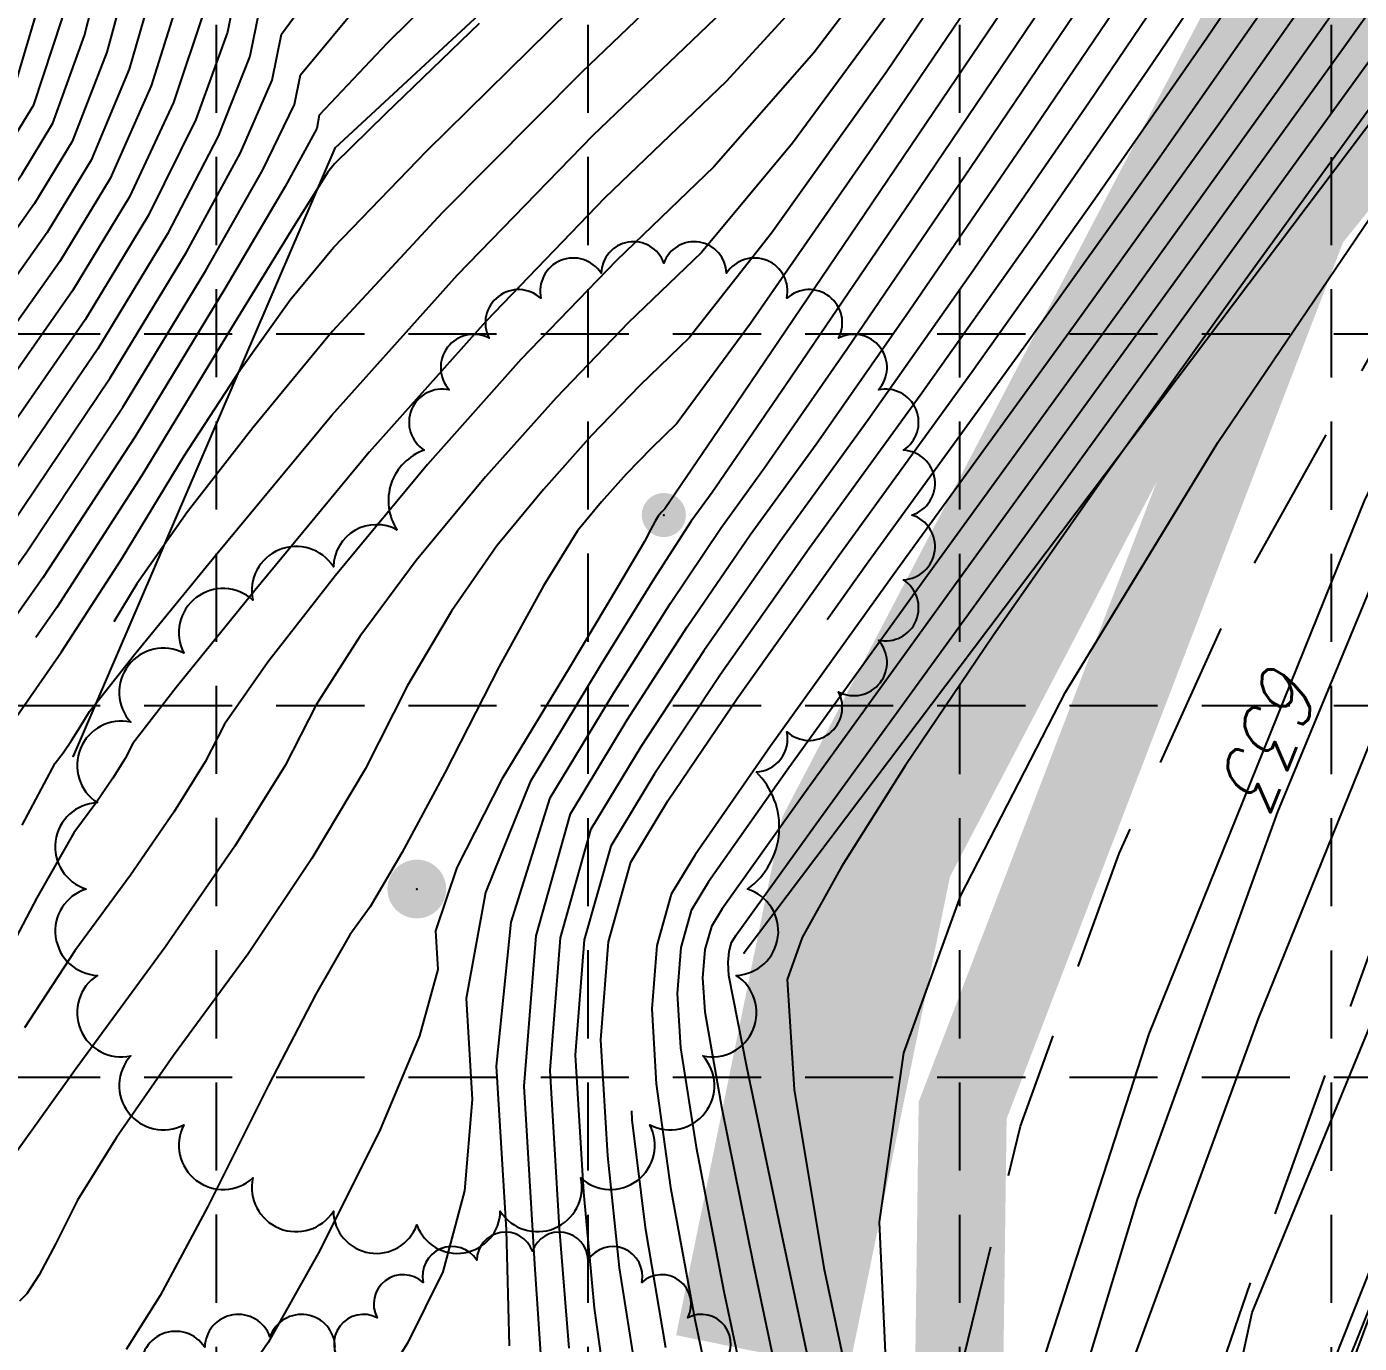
# Model space of a CAD drawing. Header units: feet. Extents: x 4829 to 5337, y 4560 to 5371.
# Drawn here: x 5000.66 to 5046.02, y 5171.52 to 5216.34 of the extents above; entities that cross this region are included whole.
import ezdxf
from ezdxf.enums import TextEntityAlignment as Align

# ---------------------------------------------------------------- set-up
doc = ezdxf.new("R2010")
doc.units = ezdxf.units.FT
doc.header["$LTSCALE"] = 20
doc.header["$MEASUREMENT"] = 0
doc.header["$PDSIZE"] = 0.5
doc.linetypes.add('HIDDEN', pattern=[0.375, 0.25, -0.125])
doc.linetypes.add('Prop.Base$0$DASHED', pattern=[0.8, 0.75, -0.05])
for name, color, linetype in [('CONST-ENTRANCE', 3, 'CONTINUOUS'), ('EC', 43, 'CONTINUOUS'), ('GRID', 254, 'HIDDEN'), ('PC', 80, 'CONTINUOUS'), ('Prop.Base$0$FENCE', 242, 'Prop.Base$0$DASHED'), ('Prop.Base$0$FTB', 202, 'Prop.Base$0$DASHED'), ('Prop.Base$0$PPVMT-PS', 2, 'CONTINUOUS'), ('Prop.Base$0$PTgsr2', 5, 'CONTINUOUS'), ('Prop.Base$0$TREE', 72, 'CONTINUOUS'), ('Prop.Base$0$TREET', 23, 'CONTINUOUS')]:
    doc.layers.add(name, color=color, linetype=linetype)
doc.styles.add('S100', font='romans.shx', dxfattribs={"width": 0.9, "oblique": 20, "height": 2})
doc.linetypes.add('Prop.Base$0$BWF', pattern='A,0.9,-0.05,[135,ltypeshp.shx,S=0.03,R=0,X=0,Y=0],-0.05', length=1)

# ---------------------------------------------------------------- blocks, each defined once
blk = doc.blocks.new('Prop.Base$0$treet')
at = {"layer": 'Prop.Base$0$TREET', "const_width": 0.5}
blk.add_lwpolyline([(-0.25, 0, 1), (0.25, 0, 1)], format="xyb", close=True, dxfattribs=at)

msp = doc.modelspace()

# ---------------------------------------------------------------- linework, layer by layer
at = {"layer": 'CONST-ENTRANCE', "color": 1, "linetype": 'HIDDEN', "const_width": 6, "flags": 128}
for points in [[(5025.703, 5171.201), (5029.231, 5188.426), (5058.559, 5244.462), (5042.057, 5250.576), (5049.464, 5270.896), (5069.747, 5263.871), (5080.14, 5281.677), (5107.404, 5351.086), (5123.74, 5350.958), (5140.306, 5350.586)], [(5025.703, 5171.201), (5025.703, 5171.201), (5035.494, 5128.241), (5003.458, 5046.681), (5080.709, 5115.036), (5080.298, 5137.1), (5108.98, 5135.019), (5112.912, 5169.699), (5181.842, 5163.456), (5186.005, 5219.407), (5199.19, 5204.379), (5205.521, 5132.306), (5204.179, 5069.432), (5187.796, 5060.265), (5207.707, 5016.248), (5219.311, 5015.54), (5229.782, 5014.854), (5246.805, 5174.533), (5211.768, 5284.814), (5202.628, 5303.52), (5203.064, 5321.574), (5141.594, 5344.855), (5140.306, 5350.586)]]:
    msp.add_lwpolyline(points, dxfattribs=at)
at = {"layer": 'CONST-ENTRANCE', "color": 200, "const_width": 3, "flags": 128}
msp.add_lwpolyline([(5032.34, 5166.067), (5032.516, 5179.455), (5044.149, 5209.756), (5055.904, 5224.336), (5109.04, 5336.43), (5109.04, 5336.43)], dxfattribs=at)
at = {"layer": 'EC', "color": 43, "linetype": 'HIDDEN', "flags": 128}
for points, elevation in [([(4909.021, 5198.63), (4904.544, 5162.861), (4903.529, 5150.355), (4903.738, 5143.23), (4905.17, 5141.483), (4905.343, 5140.204), (4904.257, 5139.39), (4901.912, 5139.043), (4899.892, 5137.295), (4898.196, 5134.145), (4896.825, 5129.594), (4900.782, 5113.138), (4910.067, 5084.779), (4924.681, 5044.515), (4935.843, 5017.48), (4943.553, 5003.673), (4947.81, 5003.095), (4951.526, 5005.148), (4954.7, 5009.832), (4957.333, 5017.148), (4959.378, 5022.094), (4960.837, 5024.67), (4961.709, 5024.877), (4962.507, 5024.262), (4963.231, 5022.824), (4963.881, 5020.564), (4964.201, 5020.07), (4964.193, 5021.343), (4963.855, 5024.382), (4963.687, 5027.054), (4963.69, 5029.359), (4963.863, 5031.298), (4964.532, 5033.317), (4965.696, 5035.418), (4967.357, 5037.6), (4968.569, 5039.687), (4969.335, 5041.68), (4969.653, 5043.578), (4970.41, 5045.671), (4971.606, 5047.958), (4973.242, 5050.441), (4974.529, 5053.407), (4975.469, 5056.858), (4976.06, 5060.794), (4976.923, 5064.736), (4978.057, 5068.684), (4979.463, 5072.639), (4980.456, 5075.513), (4981.036, 5077.306), (4981.203, 5078.018), (4981.454, 5079.638), (4981.791, 5082.166), (4982.212, 5085.602), (4982.978, 5090.577), (4984.09, 5097.091), (4985.546, 5105.143), (4986.665, 5111.268), (4987.448, 5115.466), (4987.893, 5117.736), (4988.262, 5119.363), (4988.555, 5120.348), (4988.773, 5120.689), (4989.029, 5121.055), (4989.326, 5121.445), (4989.662, 5121.86), (4989.662, 5121.86), (4993.451, 5124.095), (5000.693, 5128.149), (5011.388, 5134.024), (5018.662, 5137.926), (5022.513, 5139.856), (5022.942, 5139.814), (5023.379, 5140.452), (5023.824, 5141.771), (5024.278, 5143.771), (5024.859, 5144.983), (5025.566, 5145.406), (5026.399, 5145.04), (5027.09, 5144.883), (5027.639, 5144.934), (5028.045, 5145.194), (5028.404, 5145.369), (5028.715, 5145.461), (5028.98, 5145.469), (5029.286, 5145.602), (5029.634, 5145.862), (5030.024, 5146.248), (5030.314, 5146.527), (5030.506, 5146.699), (5030.598, 5146.764), (5030.674, 5146.833), (5030.732, 5146.907), (5030.774, 5146.985), (5031, 5147.171), (5031.408, 5147.463), (5032, 5147.862), (5032.711, 5148.485), (5033.54, 5149.333), (5034.488, 5150.405), (5034.889, 5151.289), (5034.743, 5151.984), (5034.049, 5152.491), (5033.677, 5153.088), (5033.625, 5153.777), (5033.893, 5154.555), (5033.735, 5156.664), (5033.15, 5160.104), (5032.138, 5164.875), (5032.583, 5171.146), (5034.485, 5178.919), (5037.846, 5188.193), (5041.801, 5196.91), (5046.352, 5205.07), (5051.498, 5212.672), (5055.843, 5219.422), (5059.386, 5225.32), (5062.126, 5230.365), (5065.036, 5235.886), (5068.116, 5241.883), (5071.366, 5248.356), (5073.818, 5253.193), (5075.47, 5256.394), (5076.325, 5257.96), (5077.482, 5260.083), (5078.941, 5262.765), (5080.702, 5266.005), (5081.992, 5268.266), (5082.812, 5269.548), (5083.16, 5269.851), (5083.566, 5270.288), (5083.566, 5270.288), (5084.03, 5270.859), (5084.552, 5271.564), (5084.978, 5272.135), (5085.31, 5272.573), (5085.546, 5272.877), (5086.838, 5275.702), (5089.188, 5281.046), (5092.594, 5288.91), (5095.134, 5294.698), (5096.808, 5298.41), (5097.617, 5300.045), (5098.341, 5301.4), (5098.98, 5302.474), (5099.535, 5303.266), (5100.494, 5304.202), (5101.858, 5305.279), (5103.627, 5306.499), (5105.469, 5307.669), (5107.384, 5308.79), (5109.373, 5309.861), (5110.664, 5310.233), (5111.256, 5309.907), (5111.149, 5308.883), (5110.881, 5307.543), (5110.452, 5305.886), (5109.861, 5303.913), (5109.906, 5302.805), (5110.587, 5302.562), (5111.903, 5303.182), (5112.569, 5303.085), (5112.585, 5302.268), (5111.951, 5300.733), (5115.011, 5299.439), (5121.766, 5298.385), (5132.215, 5297.572), (5139.895, 5296.919), (5144.806, 5296.426), (5146.948, 5296.093), (5148.873, 5296.114), (5150.581, 5296.487), (5152.072, 5297.213), (5155.289, 5297.63), (5160.231, 5297.736), (5166.899, 5297.533), (5171.294, 5296.654), (5173.416, 5295.098), (5173.266, 5292.865), (5173.447, 5292.059), (5173.961, 5292.679), (5174.807, 5294.725), (5176.017, 5296.462), (5177.591, 5297.89), (5179.53, 5299.01), (5180.516, 5300.352), (5180.55, 5301.917), (5179.632, 5303.705), (5178.453, 5306.716), (5177.015, 5310.95), (5175.316, 5316.408), (5176.001, 5319.116), (5179.07, 5319.074), (5184.523, 5316.283), (5188.524, 5314.452), (5191.075, 5313.581), (5191.075, 5313.581), (5192.175, 5313.671), (5193.321, 5312.887), (5194.514, 5311.23), (5195.753, 5308.699), (5196.807, 5306.889), (5197.675, 5305.799), (5198.358, 5305.431), (5199.108, 5304.943), (5199.926, 5304.336), (5200.811, 5303.609), (5201.441, 5303.282), (5201.815, 5303.353), (5202.051, 5304.295)], 632.5), ([(4904.914, 5192.591), (4901.021, 5161.486), (4900.138, 5150.612), (4900.32, 5144.416), (4901.565, 5142.897), (4901.715, 5141.784), (4900.771, 5141.077), (4898.732, 5140.775), (4896.975, 5139.255), (4895.501, 5136.516), (4894.308, 5132.558), (4898.696, 5115.641), (4908.663, 5085.765), (4924.21, 5042.929), (4936.085, 5014.167), (4944.287, 4999.479), (4948.817, 4998.864), (4952.77, 5001.048), (4956.147, 5006.031), (4958.947, 5013.814), (4961.003, 5019.047), (4962.313, 5021.731), (4962.878, 5021.865), (4963.485, 5021.154), (4964.133, 5019.598), (4964.823, 5017.197), (4965.163, 5016.673), (4965.154, 5018.025), (4964.795, 5021.253), (4964.597, 5023.861), (4964.558, 5025.847), (4964.68, 5027.214), (4965.471, 5029.056), (4966.929, 5031.375), (4969.056, 5034.17), (4970.609, 5036.843), (4971.59, 5039.396), (4971.997, 5041.827), (4972.967, 5044.507), (4974.499, 5047.437), (4976.594, 5050.617), (4978.079, 5053.33), (4978.956, 5055.577), (4979.224, 5057.357), (4979.654, 5059.253), (4980.247, 5061.265), (4981.003, 5063.392), (4981.739, 5065.628), (4982.455, 5067.971), (4983.151, 5070.423), (4983.686, 5072.362), (4984.059, 5073.789), (4984.271, 5074.704), (4984.433, 5075.565), (4984.545, 5076.372), (4984.608, 5077.126), (4984.765, 5078.564), (4985.015, 5080.685), (4985.359, 5083.491), (4986.06, 5087.97), (4987.118, 5094.122), (4988.534, 5101.948), (4989.539, 5107.083), (4990.134, 5109.527), (4990.319, 5109.28), (4990.319, 5109.28), (4990.607, 5109.479), (4990.999, 5110.125), (4991.493, 5111.218), (4992.98, 5113.231), (4995.459, 5116.164), (4998.931, 5120.018), (5003.879, 5124.038), (5010.304, 5128.223), (5018.206, 5132.573), (5023.458, 5135.825), (5026.061, 5137.979), (5026.015, 5139.036), (5025.965, 5139.956), (5025.912, 5140.741), (5025.855, 5141.39), (5025.864, 5142.028), (5025.939, 5142.656), (5026.079, 5143.272), (5026.234, 5143.656), (5026.403, 5143.807), (5026.588, 5143.727), (5026.741, 5143.692), (5026.862, 5143.703), (5026.952, 5143.76), (5027.271, 5143.806), (5027.819, 5143.841), (5028.596, 5143.864), (5029.182, 5143.947), (5029.578, 5144.089), (5029.782, 5144.292), (5030.169, 5144.603), (5030.737, 5145.021), (5031.486, 5145.546), (5032.099, 5146.109), (5032.576, 5146.709), (5032.916, 5147.345), (5033.186, 5147.798), (5033.385, 5148.068), (5033.514, 5148.155), (5034.005, 5148.671), (5034.858, 5149.616), (5036.074, 5150.991), (5036.827, 5151.949), (5037.119, 5152.49), (5036.949, 5152.614), (5036.858, 5152.76), (5036.845, 5152.929), (5036.911, 5153.12), (5036.872, 5153.637), (5036.728, 5154.48), (5036.48, 5155.649), (5038.382, 5162.133), (5042.432, 5173.931), (5048.633, 5191.045), (5053.371, 5203.347), (5056.647, 5210.838), (5058.462, 5213.519), (5059.994, 5215.899), (5061.243, 5217.978), (5062.209, 5219.757), (5064.322, 5223.868), (5067.581, 5230.31), (5071.986, 5239.085), (5075.101, 5245.267), (5075.101, 5245.267), (5076.925, 5248.856), (5077.458, 5249.851), (5078.346, 5251.631), (5079.588, 5254.193), (5081.184, 5257.54), (5082.269, 5259.788), (5082.84, 5260.936), (5082.9, 5260.986), (5083.033, 5261.1), (5083.237, 5261.279), (5083.515, 5261.523), (5084.805, 5262.448), (5087.108, 5264.055), (5090.424, 5266.342), (5092.726, 5267.916), (5094.014, 5268.777), (5094.287, 5268.924), (5094.465, 5268.976), (5094.546, 5268.931), (5094.532, 5268.79), (5094.089, 5267.248), (5093.217, 5264.305), (5091.918, 5259.961), (5091.25, 5257.159), (5091.215, 5255.899), (5091.813, 5256.181), (5092.036, 5255.945), (5091.885, 5255.191), (5091.36, 5253.919), (5093.485, 5252.879), (5098.26, 5252.069), (5105.685, 5251.49), (5105.685, 5251.49), (5111.724, 5250.84), (5116.376, 5250.119), (5119.642, 5249.327), (5123.251, 5249.251), (5127.204, 5249.889), (5131.5, 5251.242), (5134.945, 5252.114), (5137.54, 5252.504), (5139.285, 5252.413), (5142.61, 5253.364), (5147.517, 5255.358), (5154.005, 5258.394), (5159.503, 5260.84), (5164.01, 5262.695), (5167.528, 5263.958), (5170.455, 5264.656), (5172.79, 5264.786), (5174.534, 5264.35), (5178.485, 5265.706), (5184.643, 5268.854), (5193.008, 5273.794), (5198.789, 5277.262), (5201.986, 5279.259), (5202.6, 5279.784), (5203.26, 5280.257), (5203.968, 5280.678), (5204.722, 5281.047), (5205.257, 5281.293), (5205.572, 5281.416), (5205.668, 5281.415), (5206.303, 5281.103), (5207.478, 5280.48), (5210.905, 5278.611)], 633.5)]:
    msp.add_lwpolyline(points, dxfattribs=dict(at, elevation=elevation))
at = {"layer": 'EC', "color": 5, "flags": 128}
for points, elevation in [([(4967.398, 5170.757), (4972.737, 5178.698), (4981.446, 5189.678), (4988.236, 5198.288), (4993.108, 5204.529), (4996.062, 5208.4), (4998.238, 5211.321), (4999.634, 5213.291), (5000.252, 5214.31), (5001.103, 5217.182), (5002.187, 5221.907), (5003.504, 5228.484), (5004.556, 5233.036), (5005.341, 5235.561), (5005.861, 5236.059), (5006.232, 5236.418), (5006.454, 5236.637), (5006.527, 5236.716), (5012.411, 5241.558), (5024.108, 5251.161), (5041.617, 5265.527)], 615), ([(4969.069, 5171.334), (4973.325, 5177.665), (4980.268, 5186.418), (4986.231, 5194.003), (4991.216, 5200.42), (4995.221, 5205.67), (4998.17, 5209.63), (5000.064, 5212.301), (5000.902, 5213.682), (5001.862, 5216.611), (5002.945, 5221.085), (5004.151, 5227.106), (5005.316, 5231.467), (5006.442, 5234.168), (5007.527, 5235.208), (5008.301, 5235.956), (5008.764, 5236.414), (5008.916, 5236.58), (5014.288, 5241.015), (5024.881, 5249.719), (5040.694, 5262.693)], 615.5), ([(4974.76, 5177.7), (4979.09, 5183.158), (4984.226, 5189.718), (4989.323, 5196.312), (4994.379, 5202.939), (4998.103, 5207.939), (5000.494, 5211.311), (5001.552, 5213.055), (5002.622, 5216.04), (5003.704, 5220.264), (5004.798, 5225.728), (5006.077, 5229.898), (5007.542, 5232.774), (5009.192, 5234.356), (5010.37, 5235.495), (5011.074, 5236.19), (5011.305, 5236.443), (5016.164, 5240.472), (5025.653, 5248.277), (5039.77, 5259.86)], 616), ([(5038.846, 5257.027), (5026.425, 5246.836), (5018.041, 5239.929), (5013.694, 5236.306), (5013.384, 5235.967), (5012.438, 5235.033), (5010.858, 5233.505), (5008.643, 5231.381), (5006.838, 5228.329), (5005.444, 5224.35), (5004.462, 5219.442), (5003.381, 5215.469), (5002.201, 5212.428), (5000.924, 5210.321), (4998.036, 5206.248), (4993.538, 5200.209), (4987.43, 5192.203), (4982.221, 5185.433), (4977.912, 5179.899), (4974.502, 5175.6), (4972.411, 5172.49), (4971.64, 5170.57)], 616.5)]:
    msp.add_lwpolyline(points, dxfattribs=dict(at, elevation=elevation))
at = {"layer": 'EC', "color": 43, "flags": 128}
for points, elevation in [([(4996.938, 5193.272), (5000.662, 5198.47), (5003.933, 5203.393), (5006.75, 5208.038), (5008.696, 5211.472), (5009.769, 5213.693), (5009.972, 5214.703), (5012.164, 5217.348), (5016.346, 5221.628), (5022.518, 5227.544), (5026.92, 5231.803), (5029.553, 5234.404), (5029.553, 5234.404), (5030.417, 5235.347), (5031.176, 5236.127), (5031.831, 5236.742), (5032.382, 5237.194), (5032.908, 5237.652), (5033.411, 5238.115), (5033.89, 5238.585), (5038.199, 5243.126), (5046.338, 5251.738), (5058.308, 5264.422)], 620), ([(5057.768, 5262.747), (5045.428, 5249.672), (5037.198, 5240.904), (5033.078, 5236.445), (5033.069, 5236.294), (5033.008, 5236.062), (5032.898, 5235.749), (5032.737, 5235.354), (5032.446, 5234.89), (5032.024, 5234.356), (5031.472, 5233.753), (5028.859, 5231.199), (5024.183, 5226.693), (5017.446, 5220.235), (5012.924, 5215.779), (5010.618, 5213.324), (5010.528, 5212.872), (5009.455, 5210.901), (5007.4, 5207.411), (5004.363, 5202.403), (5001.206, 5197.58), (4997.93, 5192.943)], 620.5), ([(5058.917, 5260.659), (5048.237, 5249.343), (5041.1, 5241.525), (5037.504, 5237.205), (5037.451, 5236.384), (5037.293, 5235.537), (5037.031, 5234.663), (5036.664, 5233.764), (5036.299, 5233.063), (5035.934, 5232.563), (5035.571, 5232.262), (5034.867, 5231.378), (5033.822, 5229.911), (5032.436, 5227.862), (5029.594, 5224.655), (5025.296, 5220.293), (5019.543, 5214.774), (5014.802, 5209.999), (5011.071, 5205.97), (5008.352, 5202.685), (5006.131, 5199.822), (5004.407, 5197.38), (5003.618, 5196.078)], 622), ([(5045.637, 5258.868), (5036.999, 5251.36), (5027.97, 5243.952), (5021.794, 5238.842), (5018.472, 5236.032), (5018.004, 5235.52), (5016.576, 5234.11), (5014.189, 5231.802), (5010.843, 5228.594), (5008.36, 5225.192), (5006.738, 5221.593), (5005.978, 5217.8), (5004.899, 5214.327), (5003.501, 5211.174), (5001.784, 5208.342), (4997.944, 5202.922)], 617.5), ([(5000.119, 5199.361), (5003.503, 5204.382), (5006.1, 5208.665), (5007.936, 5212.043), (5009.011, 5214.514), (5009.325, 5216.081), (5011.403, 5218.916), (5015.245, 5223.021), (5020.852, 5228.396), (5024.851, 5232.264), (5027.243, 5234.627), (5028.028, 5235.484), (5029.3, 5236.67), (5031.059, 5238.184), (5033.305, 5240.027), (5035.454, 5241.895), (5037.505, 5243.787), (5039.459, 5245.704), (5043.988, 5250.401), (5051.091, 5257.877)], 619.5), ([(5067.15, 5256.154), (5064.279, 5250.914), (5061.347, 5247.808), (5059.337, 5244.868), (5058.247, 5242.095), (5058.078, 5239.49), (5057.609, 5237.064), (5056.84, 5234.819), (5055.772, 5232.754), (5054.39, 5230.823), (5052.696, 5229.026), (5050.688, 5227.361), (5048.376, 5224.813), (5045.761, 5221.382), (5042.843, 5217.067), (5039.126, 5211.75), (5034.612, 5205.431), (5029.299, 5198.111), (5027.904, 5196.155)], 629), ([(5077.876, 5256.054), (5074.336, 5249.019), (5069.179, 5238.746), (5065.122, 5230.76), (5062.168, 5225.061), (5060.314, 5221.649), (5057.918, 5217.66), (5054.98, 5213.095), (5051.5, 5207.954), (5047.586, 5200.128), (5043.239, 5189.619), (5038.459, 5176.425), (5035.482, 5166.64)], 633), ([(5045.694, 5255.131), (5040.546, 5250.381), (5035.152, 5245.694), (5029.514, 5241.068), (5025.547, 5237.756), (5023.25, 5235.758), (5022.623, 5235.074), (5020.714, 5233.187), (5017.521, 5230.099), (5013.044, 5225.808), (5009.881, 5222.054), (5008.031, 5218.837), (5007.495, 5216.157), (5006.418, 5213.185), (5004.801, 5209.92), (5002.643, 5206.362), (4999.031, 5201.141)], 618.5), ([(5043.091, 5254.625), (5036.076, 5248.527), (5028.742, 5242.51), (5023.67, 5238.299), (5020.861, 5235.895), (5020.314, 5235.297), (5018.645, 5233.649), (5015.855, 5230.95), (5011.944, 5227.201), (5009.12, 5223.623), (5007.385, 5220.215), (5006.736, 5216.978), (5005.659, 5213.756), (5004.151, 5210.547), (5002.213, 5207.352), (4998.488, 5202.032)], 618), ([(5037.923, 5254.194), (5027.197, 5245.394), (5019.917, 5239.385), (5016.083, 5236.169), (5015.694, 5235.744), (5014.507, 5234.572), (5012.524, 5232.653), (5009.743, 5229.988), (5007.599, 5226.761), (5006.091, 5222.972), (5005.22, 5218.621), (5004.14, 5214.898), (5002.851, 5211.801), (5001.354, 5209.331), (4997.969, 5204.557), (4992.697, 5197.478), (4990.073, 5194.04)], 617), ([(5018.239, 5169.988), (5017.957, 5174.219), (5017.593, 5180.283), (5017.996, 5185.392), (5019.166, 5189.546), (5021.102, 5192.745), (5023.142, 5195.909), (5025.285, 5199.039), (5027.531, 5202.133), (5030.701, 5206.669), (5034.794, 5212.647), (5039.813, 5220.067), (5043.918, 5225.643), (5047.11, 5229.376), (5049.389, 5231.265), (5050.93, 5232.577), (5051.733, 5233.312), (5051.797, 5233.47), (5051.906, 5234.593), (5052.06, 5236.683), (5052.258, 5239.739), (5054.105, 5243.593), (5057.602, 5248.246), (5062.747, 5253.698)], 627), ([(5045.028, 5252.823), (5041.6, 5249.459), (5038, 5246.138), (5034.229, 5242.86), (5030.287, 5239.626), (5027.423, 5237.213), (5025.639, 5235.621), (5024.933, 5234.85), (5022.783, 5232.726), (5019.186, 5229.247), (5014.145, 5224.415), (5010.642, 5220.485), (5008.678, 5217.459), (5008.253, 5215.336), (5007.177, 5212.614), (5005.451, 5209.292), (5003.073, 5205.372), (4999.575, 5200.251), (4995.639, 5194.864)], 619), ([(5063.13, 5253.002), (5058.538, 5248.137), (5055.406, 5243.8), (5053.734, 5239.992), (5053.521, 5236.713), (5053.367, 5234.499), (5053.274, 5233.35), (5053.24, 5233.267), (5052.394, 5232.529), (5050.735, 5231.136), (5048.264, 5229.087), (5045.119, 5225.507), (5041.3, 5220.396), (5036.807, 5213.752), (5032.807, 5207.939), (5029.301, 5202.958), (5026.288, 5198.807), (5023.709, 5195.096), (5021.564, 5191.827), (5019.851, 5188.999), (5018.817, 5185.326), (5018.461, 5180.809), (5018.782, 5175.446), (5019.106, 5171.357)], 627.5), ([(5029.966, 5169.487), (5029.683, 5175.653), (5030.512, 5181.413), (5032.452, 5186.767), (5036.016, 5193.691), (5041.204, 5202.185), (5048.017, 5212.249), (5053.768, 5221.184), (5058.457, 5228.991), (5062.085, 5235.669), (5064.95, 5241.012), (5067.054, 5245.02), (5068.396, 5247.693), (5069.759, 5250.333), (5070.013, 5250.811)], 632), ([(5034.978, 5222.269), (5029.936, 5214.815), (5026.014, 5209.307), (5023.21, 5205.744), (5021.525, 5204.128), (5019.871, 5202.41), (5018.25, 5200.591), (5016.66, 5198.67), (5015.118, 5196.444), (5013.623, 5193.91), (5012.175, 5191.07), (5010.364, 5188.026), (5008.19, 5184.778), (5005.653, 5181.327), (5003.718, 5178.534), (5002.383, 5176.4), (5001.649, 5174.925), (5001.077, 5173.861), (5000.665, 5173.206), (5000.415, 5172.962)], 624.5), ([(5021.415, 5170.439), (5020.84, 5174.095), (5020.433, 5177.902), (5020.196, 5181.859), (5020.459, 5185.193), (5021.222, 5187.904), (5022.486, 5189.991), (5024.844, 5193.471), (5028.296, 5198.343), (5032.842, 5204.607), (5037.02, 5210.48), (5040.831, 5215.962), (5044.274, 5221.053)], 628.5), ([(5035.209, 5220.741), (5029.436, 5212.206), (5025.297, 5206.237), (5022.792, 5202.834), (5021.921, 5201.998), (5021.066, 5201.11), (5020.227, 5200.169), (5019.405, 5199.176), (5018.243, 5197.308), (5016.739, 5194.566), (5014.895, 5190.948), (5013.432, 5188.219), (5012.351, 5186.378), (5011.651, 5185.426), (5010.495, 5183.406), (5008.883, 5180.317), (5006.816, 5176.16), (5005.202, 5173.158), (5004.042, 5171.313)], 625), ([(5042.787, 5220.724), (5038.819, 5214.857), (5034.913, 5209.21), (5031.071, 5203.782), (5027.292, 5198.575), (5024.276, 5194.284), (5022.025, 5190.909), (5020.537, 5188.451), (5019.638, 5185.26), (5019.328, 5181.334), (5019.608, 5176.674), (5019.973, 5172.726), (5020.423, 5169.489)], 628), ([(5048.879, 5220.381), (5045.446, 5215.56), (5039.923, 5207.905), (5032.31, 5197.415), (5027.112, 5190.22), (5024.33, 5186.319), (5023.964, 5185.714), (5023.743, 5184.928), (5023.666, 5183.961), (5023.735, 5182.813), (5024.306, 5179.572), (5025.38, 5174.237), (5026.956, 5166.809)], 630.5), ([(5030.936, 5220.034), (5027.446, 5215.446), (5024.044, 5211.564), (5020.732, 5208.386), (5017.482, 5205.009), (5014.295, 5201.434), (5011.17, 5197.659), (5008.868, 5194.714), (5007.39, 5192.599), (5006.735, 5191.314), (5005.668, 5189.6), (5004.19, 5187.458), (5002.301, 5184.887), (5000.587, 5182.269)], 623.5), ([(5017.09, 5171.44), (5016.987, 5175.392), (5016.653, 5180.958), (5017.151, 5185.859), (5018.48, 5190.094), (5020.641, 5193.663), (5022.575, 5196.722), (5024.281, 5199.271), (5025.76, 5201.309), (5028.594, 5205.399), (5032.782, 5211.542), (5038.325, 5219.738)], 626.5), ([(5050.921, 5219.84), (5047.25, 5214.771), (5041.89, 5207.386), (5037.322, 5200.993), (5033.546, 5195.593), (5030.562, 5191.184), (5028.4, 5187.767), (5027.058, 5185.341), (5026.539, 5183.906), (5026.784, 5180.159), (5027.795, 5174.1), (5029.571, 5165.729)], 631.5), ([(5035.44, 5219.213), (5028.936, 5209.596), (5024.581, 5203.167), (5022.375, 5199.925), (5022.317, 5199.869), (5022.261, 5199.81), (5022.205, 5199.748), (5022.151, 5199.682), (5022.046, 5199.504), (5021.891, 5199.214), (5021.685, 5198.811), (5020.773, 5197.261), (5019.153, 5194.565), (5016.826, 5190.722), (5015.301, 5187.721), (5014.578, 5185.563), (5014.657, 5184.247), (5014.026, 5181.995), (5012.684, 5178.806), (5010.632, 5174.68), (5008.876, 5171.552), (5007.418, 5169.421)], 625.5), ([(5036.838, 5219.409), (5030.77, 5210.437), (5026.488, 5204.129), (5023.99, 5200.484), (5023.278, 5199.503), (5022.008, 5197.535), (5020.18, 5194.581), (5017.795, 5190.641), (5016.273, 5186.868), (5015.616, 5183.261), (5015.822, 5179.82), (5015.558, 5176.718), (5014.823, 5173.955), (5013.617, 5171.531), (5012.274, 5169.388)], 626), ([(5046.867, 5219.277), (5043.339, 5214.29), (5038.152, 5207.08), (5031.306, 5197.647), (5026.545, 5191.032), (5023.869, 5187.237), (5023.278, 5186.261), (5022.922, 5184.994), (5022.799, 5183.436), (5022.91, 5181.585), (5023.44, 5178.203), (5024.389, 5173.288), (5025.757, 5166.84)], 630), ([(5028.162, 5218.516), (5024.462, 5214.473), (5020.336, 5210.515), (5016.288, 5206.309), (5012.317, 5201.855), (5008.425, 5197.153), (5005.743, 5193.849), (5004.273, 5191.943), (5004.014, 5191.436), (5003.593, 5190.759), (5003.009, 5189.913), (5002.263, 5188.897), (5000.998, 5186.692), (4999.214, 5183.298)], 623), ([(5044.855, 5218.172), (5041.233, 5213.02), (5036.382, 5206.256), (5030.303, 5197.879), (5025.978, 5191.845), (5023.408, 5188.155), (5022.593, 5186.809), (5022.101, 5185.061), (5021.931, 5182.91), (5022.084, 5180.358), (5022.573, 5176.834), (5023.397, 5172.338), (5024.557, 5166.871)], 629.5), ([(5030.436, 5217.424), (5026.73, 5212.376), (5023.627, 5208.654), (5021.128, 5206.257), (5018.677, 5203.71), (5016.272, 5201.012), (5013.915, 5198.165), (5011.993, 5195.579), (5010.506, 5193.254), (5009.455, 5191.192), (5007.743, 5188.442), (5005.371, 5185.004), (5002.339, 5180.878), (5000.176, 5177.846)], 624), ([(5000.503, 5189.166), (5001.623, 5191.274), (5001.894, 5191.629), (5002.181, 5192.04), (5002.481, 5192.505), (5002.797, 5193.026), (5004.329, 5194.969), (5007.075, 5198.333), (5011.038, 5203.119), (5015.326, 5207.89), (5019.94, 5212.644), (5024.879, 5217.383)], 622.5), ([(4999.912, 5192.286), (5001.846, 5195.062), (5003.881, 5198.211), (5006.017, 5201.733), (5007.933, 5204.675), (5009.628, 5207.037), (5011.104, 5208.82), (5014.277, 5212.109), (5019.147, 5216.903)], 621.5), ([(5016.061, 5216.452), (5012.856, 5213.358), (5011.138, 5211.671), (5010.905, 5211.389), (5009.735, 5209.528), (5007.627, 5206.086), (5004.581, 5201.064), (5001.679, 5196.574), (5000.964, 5195.547)], 621), ([(5028.155, 5166.778), (5026.371, 5175.187), (5025.173, 5180.941), (5024.561, 5184.041), (5024.534, 5184.486), (5024.563, 5184.861), (5024.649, 5185.166), (5024.792, 5185.401), (5027.68, 5189.407), (5033.313, 5197.183), (5041.693, 5208.729), (5047.552, 5216.83)], 631), ([(5061.141, 5212.048), (5060.202, 5209.517), (5058.758, 5205.531), (5056.796, 5200.183), (5054.317, 5193.475), (5051.32, 5185.405), (5048.051, 5176.955), (5044.512, 5168.125)], 634), ([(5021.241, 5179.434), (5021.259, 5179.13), (5021.706, 5175.464), (5022.406, 5171.388)], 629)]:
    msp.add_lwpolyline(points, dxfattribs=dict(at, elevation=elevation))
at = {"layer": 'GRID', "color": 8, "linetype": 'HIDDEN', "ltscale": 0.6}
for p, q in [((5007.121, 4623.906), (5007.121, 5357.701)), ((5019.772, 4623.904), (5019.772, 5357.701)), ((5032.423, 4623.902), (5032.423, 5357.701)), ((5045.074, 4623.9), (5045.074, 5357.701)), ((4842.654, 5205.886), (5323.402, 5205.886)), ((4842.654, 5193.234), (5323.402, 5193.234)), ((4842.654, 5180.583), (5323.402, 5180.583))]:
    msp.add_line(p, q, dxfattribs=at)
at = {"layer": 'PC', "color": 3, "flags": 128}
for points, elevation in [([(5034.309, 5160.262), (5035.238, 5170.847), (5038.87, 5182.062), (5046.214, 5200.253), (5081.832, 5271.241), (5094.69, 5296.314), (5098.441, 5299.364), (5109.643, 5306.304), (5109.776, 5305.382), (5109.092, 5301.458), (5108.659, 5297.265), (5108.557, 5292.394), (5108.65, 5287.316), (5109.01, 5284.657), (5109.532, 5283.069), (5110.443, 5282.263), (5112.029, 5281.601), (5113.52, 5281.651), (5115.59, 5282.216, -0.078912), (5143.987, 5284.363), (5176.153, 5281.779, 0.165008), (5178.712, 5282.145)], 633), ([(5036.988, 5150.589), (5036.796, 5155.919), (5036.572, 5163.284), (5038.211, 5170.629), (5042.586, 5182.578), (5049.099, 5198.654), (5059.475, 5219.354), (5088.236, 5274.743), (5100.428, 5283.59), (5095.973, 5270.326), (5098.177, 5269.727), (5103.438, 5272.122), (5113.554, 5275.841, -0.163692), (5143.617, 5280.38), (5175.847, 5277.791, -0.111965), (5202.109, 5269.785), (5204.121, 5268.536), (5205.79, 5267.933), (5208.696, 5267.599)], 634), ([(5039.081, 5157.454), (5042.374, 5172.573), (5058.309, 5211.302), (5079.57, 5253.135), (5091.762, 5261.982), (5091.002, 5257.864), (5095.638, 5261.72), (5102.586, 5266.8), (5108.373, 5269.959), (5116.793, 5273.054, -0.150388), (5143.247, 5276.397), (5175.541, 5273.803, -0.266624), (5223.327, 5241.638)], 635)]:
    msp.add_lwpolyline(points, format="xyb", dxfattribs=dict(at, elevation=elevation))
at = {"layer": 'Prop.Base$0$FENCE', "linetype": 'Prop.Base$0$BWF', "flags": 128}
msp.add_lwpolyline([(5115.043, 5345.062), (5082.192, 5261.761), (5062.254, 5213.98), (5037.89, 5152.654)], dxfattribs=at)
at = {"layer": 'Prop.Base$0$FTB', "linetype": 'Continuous'}
for points in [[(5094.709, 5306.484, 630.704), (5082.845, 5279.746, 631.411), (5066.307, 5247.227, 631.648), (5054.03, 5223.21, 631.78), (5025.084, 5184.819, 631.317)], [(5033.383, 5232.809, 621.052), (5011.144, 5212.204, 620.906), (5002.239, 5191.515, 622.674)]]:
    msp.add_polyline3d(points, dxfattribs=at)
at = {"layer": 'Prop.Base$0$PPVMT-PS', "color": 7, "flags": 128}
msp.add_lwpolyline([(5035.984, 5144.577), (5043.346, 5141.61), (5118.899, 5329.709), (5106.138, 5332.954), (5035.984, 5144.577)], dxfattribs=at)
at = {"layer": 'Prop.Base$0$PTgsr2', "color": 5}
for p in [(5011.144, 5212.204), (5022.345, 5199.718), (5002.239, 5191.515), (5013.936, 5186.988), (5025.084, 5184.819)]:
    msp.add_point(p, dxfattribs=at)
at = {"layer": 'Prop.Base$0$TREE'}
for points in [[(5025.485, 5190.972, 0.463156), (5026.531, 5192.341, 0.836526), (5028.295, 5193.695, 0.836526), (5029.648, 5195.459, 0.836526), (5030.499, 5197.513, 0.836526), (5030.79, 5199.718, 0.836526), (5030.499, 5201.923, 0.836526), (5029.648, 5203.977, 0.836526), (5028.295, 5205.741, 0.836526), (5026.531, 5207.095, 0.836526), (5024.476, 5207.946, 0.832239), (5022.345, 5208.291, 0.832239), (5020.214, 5207.946, 0.836526), (5018.16, 5207.095, 0.836526), (5016.396, 5205.741, 0.836526), (5015.042, 5203.977, 0.836526), (5014.191, 5201.923, 0.488682), (5013.266, 5199.207)], [(5013.266, 5199.207, 0.563819), (5011.095, 5197.958, 0.836526), (5008.356, 5196.824, 0.836526), (5006.004, 5195.019, 0.836526), (5004.199, 5192.667, 0.836526), (5003.064, 5189.928, 0.836526), (5002.677, 5186.988, 0.836526), (5003.064, 5184.049, 0.836526), (5004.199, 5181.31, 0.836526), (5006.004, 5178.957, 0.836526), (5008.356, 5177.153, 0.836526), (5011.095, 5176.018, 0.832239), (5013.936, 5175.558, 0.832239), (5016.778, 5176.018, 0.836526), (5019.517, 5177.153, 0.836526), (5021.869, 5178.957, 0.836526), (5023.674, 5181.31, 0.836526), (5024.808, 5184.049, 0.836526), (5025.195, 5186.988, 0.466523), (5025.485, 5190.972)], [(5023.159, 5161.69, 0.836526), (5024.362, 5163.258, 0.836526), (5025.118, 5165.084, 0.836526), (5025.376, 5167.043, 0.836526), (5025.118, 5169.003, 0.836526), (5024.362, 5170.829, 0.836526), (5023.159, 5172.397, 0.836526), (5021.591, 5173.6, 0.836526), (5019.764, 5174.357, 0.832239), (5017.87, 5174.664, 0.832239), (5015.976, 5174.357, 0.836526), (5014.15, 5173.6, 0.836526), (5012.582, 5172.397, 0.836526), (5011.379, 5170.829)], [(5011.156, 5171.391, 0.832239), (5008.937, 5171.75, 0.832239), (5006.717, 5171.391, 0.836526), (5004.577, 5170.504, 0.836526), (5002.739, 5169.094, 0.836526), (5001.329, 5167.257, 0.836526), (5000.443, 5165.117, 0.836526), (5000.14, 5162.82, 0.836526), (5000.443, 5160.524, 0.836526), (5001.329, 5158.384, 0.836526), (5002.739, 5156.546, 0.836526), (5004.577, 5155.136, 0.836526), (5006.717, 5154.25, 0.832239), (5008.937, 5153.891, 0.055667), (5009.048, 5153.662)]]:
    msp.add_lwpolyline(points, format="xyb", dxfattribs=at)

# ---------------------------------------------------------------- block references
at = {"layer": 'Prop.Base$0$TREET'}
for p, xscale, yscale, zscale in [((5022.345, 5199.718), 1.5, 1.500000000000153, 1.5), ((5013.936, 5186.988), 2, 1.999999999999575, 2)]:
    msp.add_blockref('Prop.Base$0$treet', p, dxfattribs=dict(at, xscale=xscale, yscale=yscale, zscale=zscale))

# ---------------------------------------------------------------- texts
at = {"layer": 'PC', "color": 3, "style": 'S100', "oblique": 20, "width": 0.9}
msp.add_text('633', height=2, rotation=248.0127, dxfattribs=at).set_placement((5043.086, 5192.504, 633), align=Align.MIDDLE_CENTER)

doc.saveas('drawing.dxf')
